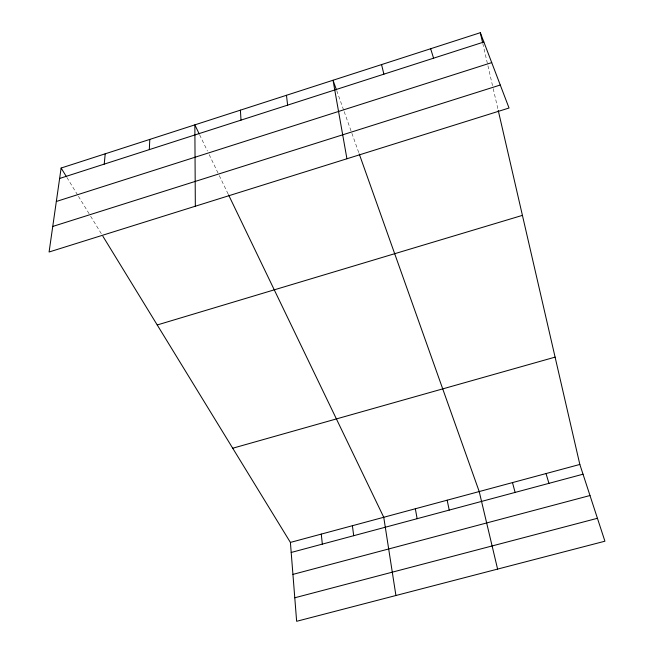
<?xml version="1.0" encoding="UTF-8"?>
<svg xmlns="http://www.w3.org/2000/svg" width="654" height="654" viewBox="0 0 654 654"><rect width="100%" height="100%" fill="white"/><g stroke="black" fill="none" stroke-linecap="round" stroke-linejoin="round"><path stroke-width="0.49" stroke-dasharray="3.27 2.45" d="M66.896 177.463L77.908 195.456M78.439 196.306L90.097 215.354M90.636 216.229L101.296 233.642M199.625 134.789L207.441 151.025M209.182 154.638L218.828 174.683M219.27 175.599L228.091 193.919M336.753 90.702L343.841 110.657M344.176 111.605L351.558 132.361M351.885 133.293L359.234 153.96M482.791 43.466L492.985 87.661M493.214 88.65L498.005 109.447"/><path stroke-width="0.98" d="M149.316 149.619L149.791 139.416M104.231 164.121L105.22 153.804M61.124 168.037L49.083 252.003L509.041 108.016L480.314 32.7L61.124 168.037L66.373 176.605M59.628 178.468L483.862 42.011M56.326 201.481L491.718 62.612M52.745 226.447L500.269 85.02M157.222 324.964L522.423 215.37M232.71 448.227L555.099 357.133M290.401 542.419L579.836 464.454L604.917 541.21L296.638 621.3L290.401 542.419L102.899 236.257M291.193 552.466L583.025 474.207M292.927 574.392L589.99 495.528M294.774 597.781L597.429 518.295M199.192 133.89L194.851 124.865L195.333 206.223M228.532 194.835L383.751 517.273L395.923 595.508M336.409 89.753L333.033 80.254L346.931 158.767M359.234 153.96L479.21 491.555L497.596 569.094M430.651 48.731L433.577 58.19M546.033 473.553L548.935 483.355M512.491 482.595L515.107 492.421M381.56 64.582L383.882 74.172M480.314 32.7L482.57 42.485M498.234 110.436L579.836 464.454M447.156 500.196L449.224 510.087M415.331 508.763L417.146 518.696M352.4 525.718L353.7 535.708M286.468 95.288L287.621 105.13M321.286 534.097L322.332 544.12M240.402 110.158L241.007 120.123"/></g></svg>
